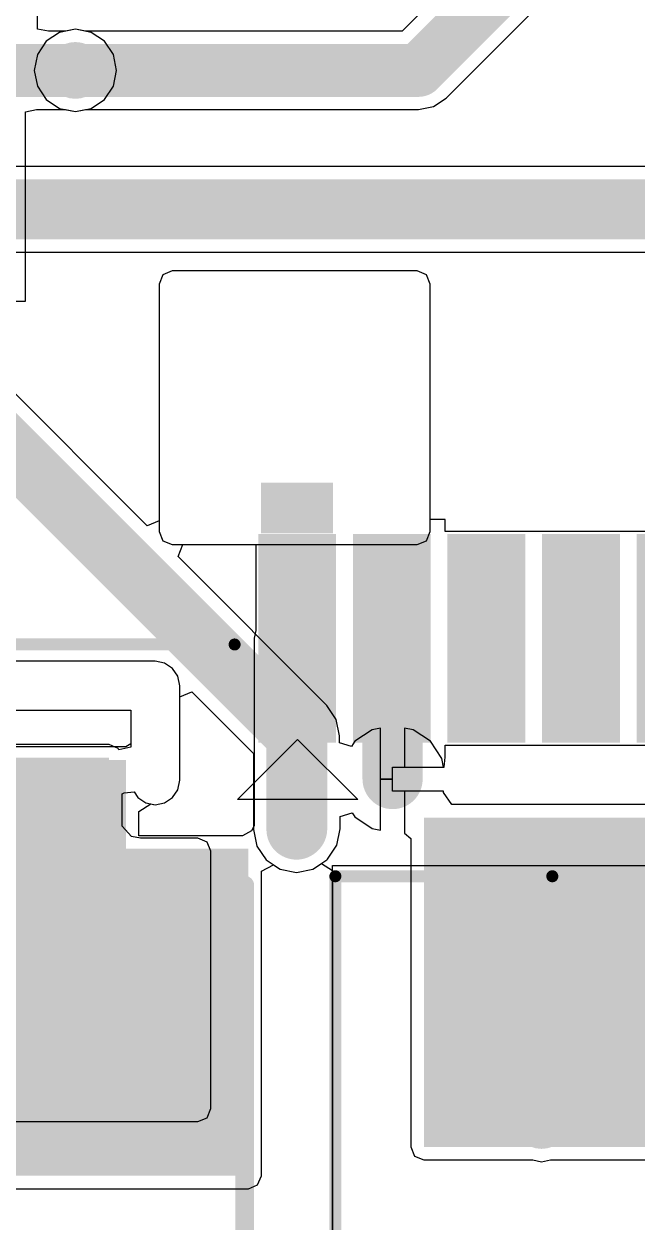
# Model space of a CAD drawing. Header units: millimetres. Extents: x -0.25 to 4.68, y -0.29 to 2.93.
# Drawn here: x 0.2586 to 0.5137, y 0.6578 to 1.1561 of the extents above; entities that cross this region are included whole.
import ezdxf

# ---------------------------------------------------------------- set-up
doc = ezdxf.new("R2010")
doc.units = ezdxf.units.MM
doc.header["$MEASUREMENT"] = 0
for name, color, linetype in [('BottomLayer', 5, 'Continuous'), ('BottomSolder', 6, 'Continuous'), ('TopLayer', 1, 'Continuous'), ('TopOverlay', 2, 'Continuous'), ('TopPaste', 8, 'Continuous'), ('TopSolder', 216, 'Continuous'), ('ViaHoleLayer', 16, 'Continuous')]:
    doc.layers.add(name, color=color, linetype=linetype)

# ---------------------------------------------------------------- blocks, each defined once
blk = doc.blocks.new('25SVPF47M_22')
at = {"layer": 'TopLayer'}
for points in [[(-0.04134, -0.0315), (-0.17913, -0.0315), (-0.17913, 0.0315), (-0.04134, 0.0315)], [(0.17913, -0.0315), (0.04134, -0.0315), (0.04134, 0.0315), (0.17913, 0.0315)]]:
    blk.add_hatch(color=1, dxfattribs=at).paths.add_polyline_path(points)
at = {"layer": 'TopPaste'}
for points in [[(-0.04134, -0.0315), (-0.17913, -0.0315), (-0.17913, 0.0315), (-0.04134, 0.0315)], [(0.17913, -0.0315), (0.04134, -0.0315), (0.04134, 0.0315), (0.17913, 0.0315)]]:
    blk.add_hatch(color=8, dxfattribs=at).paths.add_polyline_path(points)
at = {"layer": 'TopSolder'}
for points in [[(-0.03734, -0.0355), (-0.18313, -0.0355), (-0.18313, 0.0355), (-0.03734, 0.0355)], [(0.18313, -0.0355), (0.03734, -0.0355), (0.03734, 0.0355), (0.18313, 0.0355)]]:
    blk.add_hatch(color=216, dxfattribs=at).paths.add_polyline_path(points)
at = {"layer": 'TopOverlay'}
for points, const_width in [([(-0.09449, 0.13386), (-0.13386, 0.09449)], 0.00787), ([(-0.09449, 0.13386), (0.13386, 0.13386)], 0.00787), ([(0.13386, 0.13386), (0.13386, 0.04626)], 0.00787), ([(-0.13386, 0.09449), (-0.13386, 0.04626)], 0.00787), ([(-0.153, 0.064), (-0.153, 0.043)], 0.005), ([(-0.162, 0.053), (-0.144, 0.053)], 0.005), ([(-0.13386, -0.04626), (-0.13386, -0.09449)], 0.00787), ([(0.13386, -0.04626), (0.13386, -0.13386)], 0.00787), ([(-0.13386, -0.09449), (-0.09449, -0.13386)], 0.00787), ([(-0.09449, -0.13386), (0.13386, -0.13386)], 0.00787)]:
    blk.add_lwpolyline(points, dxfattribs=dict(at, const_width=const_width))
for points, const_width in [([(-0.09646, 0.13386, 1), (-0.09252, 0.13386, 1)], 0.00394), ([(-0.09646, 0.13386, 1), (-0.09252, 0.13386, 1)], 0.00394), ([(0.13189, 0.13386, 1), (0.13583, 0.13386, 1)], 0.00394), ([(0.13189, 0.13386, 1), (0.13583, 0.13386, 1)], 0.00394), ([(-0.13583, 0.09449, 1), (-0.13189, 0.09449, 1)], 0.00394), ([(-0.13583, 0.09449, 1), (-0.13189, 0.09449, 1)], 0.00394), ([(-0.15425, 0.064, 1), (-0.15175, 0.064, 1)], 0.0025), ([(-0.16325, 0.053, 1), (-0.16075, 0.053, 1)], 0.0025), ([(-0.14525, 0.053, 1), (-0.14275, 0.053, 1)], 0.0025), ([(-0.13583, 0.04626, 1), (-0.13189, 0.04626, 1)], 0.00394), ([(0.13189, 0.04626, 1), (0.13583, 0.04626, 1)], 0.00394), ([(-0.15425, 0.043, 1), (-0.15175, 0.043, 1)], 0.0025), ([(-0.13583, -0.04626, 1), (-0.13189, -0.04626, 1)], 0.00394), ([(0.13189, -0.04626, 1), (0.13583, -0.04626, 1)], 0.00394), ([(-0.13583, -0.09449, 1), (-0.13189, -0.09449, 1)], 0.00394), ([(-0.13583, -0.09449, 1), (-0.13189, -0.09449, 1)], 0.00394), ([(-0.09646, -0.13386, 1), (-0.09252, -0.13386, 1)], 0.00394), ([(-0.09646, -0.13386, 1), (-0.09252, -0.13386, 1)], 0.00394), ([(0.13189, -0.13386, 1), (0.13583, -0.13386, 1)], 0.00394), ([(0.13189, -0.13386, 1), (0.13583, -0.13386, 1)], 0.00394)]:
    blk.add_lwpolyline(points, format="xyb", close=True, dxfattribs=dict(at, const_width=const_width))
blk = doc.blocks.new('SIM7000A_23')
at = {"layer": 'TopLayer'}
for points in [[(-0.51181, 0.32717), (-0.43307, 0.32717), (-0.43307, 0.30276), (-0.51181, 0.30276)], [(-0.51181, 0.2878), (-0.43307, 0.2878), (-0.43307, 0.26339), (-0.51181, 0.26339)], [(-0.51181, 0.24843), (-0.43307, 0.24843), (-0.43307, 0.22402), (-0.51181, 0.22402)], [(-0.51181, 0.20906), (-0.43307, 0.20906), (-0.43307, 0.18465), (-0.51181, 0.18465)]]:
    blk.add_hatch(color=1, dxfattribs=at).paths.add_polyline_path(points)
at = {"layer": 'TopOverlay'}
blk.add_hatch(color=2, dxfattribs=at).paths.add_polyline_path([(-0.42874, 0.3), (-0.40774, 0.3), (-0.40774, 0.33), (-0.42874, 0.33)])
at = {"layer": 'TopPaste'}
for points in [[(-0.51181, 0.32717), (-0.43307, 0.32717), (-0.43307, 0.30276), (-0.51181, 0.30276)], [(-0.51181, 0.2878), (-0.43307, 0.2878), (-0.43307, 0.26339), (-0.51181, 0.26339)], [(-0.51181, 0.24843), (-0.43307, 0.24843), (-0.43307, 0.22402), (-0.51181, 0.22402)], [(-0.51181, 0.20906), (-0.43307, 0.20906), (-0.43307, 0.18465), (-0.51181, 0.18465)]]:
    blk.add_hatch(color=8, dxfattribs=at).paths.add_polyline_path(points)
at = {"layer": 'TopSolder'}
for points in [[(-0.51581, 0.33117), (-0.42907, 0.33117), (-0.42907, 0.29876), (-0.51581, 0.29876)], [(-0.51581, 0.2918), (-0.42907, 0.2918), (-0.42907, 0.25939), (-0.51581, 0.25939)], [(-0.51581, 0.25243), (-0.42907, 0.25243), (-0.42907, 0.22002), (-0.51581, 0.22002)], [(-0.51581, 0.21306), (-0.42907, 0.21306), (-0.42907, 0.18065), (-0.51581, 0.18065)], [(-0.51581, 0.17369), (-0.42907, 0.17369), (-0.42907, 0.14128), (-0.51581, 0.14128)]]:
    blk.add_hatch(color=216, dxfattribs=at).paths.add_polyline_path(points)
at = {"layer": 'TopOverlay'}
for p, q in [((-0.53954, 0.33978), (-0.51454, 0.31478)), ((-0.53954, 0.28978), (-0.53954, 0.33978)), ((-0.51454, 0.31478), (-0.53954, 0.28978))]:
    blk.add_line(p, q, dxfattribs=at)
at = {"layer": 'TopOverlay', "const_width": 0.005}
blk.add_lwpolyline([(-0.475, 0.475), (-0.475, 0.341)], dxfattribs=at)
at = {"layer": 'TopOverlay', "const_width": 0.0025}
blk.add_lwpolyline([(-0.47625, 0.341, 1), (-0.47375, 0.341, 1)], format="xyb", close=True, dxfattribs=at)
blk = doc.blocks.new('SMRH74_220MT_117')
at = {"layer": 'TopLayer'}
for points in [[(-0.16535, 0.04921), (-0.08661, 0.04921), (-0.08661, -0.04921), (-0.16535, -0.04921)], [(0.08661, 0.04921), (0.16535, 0.04921), (0.16535, -0.04921), (0.08661, -0.04921)]]:
    blk.add_hatch(color=1, dxfattribs=at).paths.add_polyline_path(points)
at = {"layer": 'TopPaste'}
for points in [[(-0.16535, 0.04921), (-0.08661, 0.04921), (-0.08661, -0.04921), (-0.16535, -0.04921)], [(0.08661, 0.04921), (0.16535, 0.04921), (0.16535, -0.04921), (0.08661, -0.04921)]]:
    blk.add_hatch(color=8, dxfattribs=at).paths.add_polyline_path(points)
at = {"layer": 'TopSolder'}
for points in [[(-0.16935, 0.05321), (-0.08261, 0.05321), (-0.08261, -0.05321), (-0.16935, -0.05321)], [(0.08261, 0.05321), (0.16935, 0.05321), (0.16935, -0.05321), (0.08261, -0.05321)]]:
    blk.add_hatch(color=216, dxfattribs=at).paths.add_polyline_path(points)
at = {"layer": 'TopOverlay', "const_width": 0.005}
for points in [[(-0.14764, 0.14764), (-0.14764, 0.05736)], [(-0.14764, 0.14764), (0.14764, 0.14764)], [(0.14764, 0.14764), (0.14764, 0.05736)], [(-0.14764, -0.05736), (-0.14764, -0.14764)], [(0.14764, -0.05736), (0.14764, -0.14764)], [(-0.14764, -0.14764), (0.14764, -0.14764)]]:
    blk.add_lwpolyline(points, dxfattribs=at)
at = {"layer": 'TopOverlay', "const_width": 0.0025}
for points in [[(-0.14889, 0.14764, 1), (-0.14639, 0.14764, 1)], [(-0.14889, 0.14764, 1), (-0.14639, 0.14764, 1)], [(0.14639, 0.14764, 1), (0.14889, 0.14764, 1)], [(0.14639, 0.14764, 1), (0.14889, 0.14764, 1)], [(-0.14889, 0.05736, 1), (-0.14639, 0.05736, 1)], [(0.14639, 0.05736, 1), (0.14889, 0.05736, 1)], [(-0.14889, -0.05736, 1), (-0.14639, -0.05736, 1)], [(0.14639, -0.05736, 1), (0.14889, -0.05736, 1)], [(-0.14889, -0.14764, 1), (-0.14639, -0.14764, 1)], [(-0.14889, -0.14764, 1), (-0.14639, -0.14764, 1)], [(0.14639, -0.14764, 1), (0.14889, -0.14764, 1)], [(0.14639, -0.14764, 1), (0.14889, -0.14764, 1)]]:
    blk.add_lwpolyline(points, format="xyb", close=True, dxfattribs=at)

msp = doc.modelspace()

# ---------------------------------------------------------------- hatches: boundary and pattern name
at = {"layer": 'BottomLayer'}
h = msp.add_hatch(color=5, dxfattribs=at)
edge = h.paths.add_edge_path()
edge.add_arc((0.28, 1.13677), 0.01181, 0, 360)
h = msp.add_hatch(color=5, dxfattribs=at)
edge = h.paths.add_edge_path()
edge.add_arc((0.412, 0.842), 0.01181, 0, 360)
for points in [[(0.081, 0.70495), (0.294, 0.70495), (0.294, 0.85095), (0.081, 0.85095)], [(0.425, 0.689), (0.81047, 0.689), (0.81047, 0.826), (0.425, 0.826)], [(0.29, 0.70495), (0.331, 0.70495), (0.331, 0.812), (0.29, 0.812)]]:
    msp.add_hatch(color=5, dxfattribs=at).paths.add_polyline_path(points)
h = msp.add_hatch(color=5, dxfattribs=at)
edge = h.paths.add_edge_path()
edge.add_arc((0.27082, 0.82917), 0.01181, 0, 360)
h = msp.add_hatch(color=5, dxfattribs=at)
edge = h.paths.add_edge_path()
edge.add_arc((0.372, 0.821), 0.01181, 0, 360)
h = msp.add_hatch(color=5, dxfattribs=at)
edge = h.paths.add_edge_path()
edge.add_arc((0.441, 0.813), 0.01181, 0, 360)
h = msp.add_hatch(color=5, dxfattribs=at)
edge = h.paths.add_edge_path()
edge.add_arc((0.474, 0.812), 0.01181, 0, 360)
h = msp.add_hatch(color=5, dxfattribs=at)
edge = h.paths.add_edge_path()
edge.add_arc((0.27082, 0.79592), 0.01181, 0, 360)
h = msp.add_hatch(color=5, dxfattribs=at)
edge = h.paths.add_edge_path()
edge.add_arc((0.30335, 0.79592), 0.01181, 0, 360)
h = msp.add_hatch(color=5, dxfattribs=at)
edge = h.paths.add_edge_path()
edge.add_arc((0.441, 0.785), 0.01181, 0, 360)
h = msp.add_hatch(color=5, dxfattribs=at)
edge = h.paths.add_edge_path()
edge.add_arc((0.474, 0.784), 0.01181, 0, 360)
h = msp.add_hatch(color=5, dxfattribs=at)
edge = h.paths.add_edge_path()
edge.add_arc((0.27082, 0.76267), 0.01181, 0, 360)
h = msp.add_hatch(color=5, dxfattribs=at)
edge = h.paths.add_edge_path()
edge.add_arc((0.30335, 0.76267), 0.01181, 0, 360)
h = msp.add_hatch(color=5, dxfattribs=at)
edge = h.paths.add_edge_path()
edge.add_arc((0.441, 0.757), 0.01181, 0, 360)
h = msp.add_hatch(color=5, dxfattribs=at)
edge = h.paths.add_edge_path()
edge.add_arc((0.474, 0.756), 0.01181, 0, 360)
h = msp.add_hatch(color=5, dxfattribs=at)
edge = h.paths.add_edge_path()
edge.add_arc((0.27082, 0.72942), 0.01181, 0, 360)
h = msp.add_hatch(color=5, dxfattribs=at)
edge = h.paths.add_edge_path()
edge.add_arc((0.30335, 0.72942), 0.01181, 0, 360)
h = msp.add_hatch(color=5, dxfattribs=at)
edge = h.paths.add_edge_path()
edge.add_arc((0.441, 0.729), 0.01181, 0, 360)
h = msp.add_hatch(color=5, dxfattribs=at)
edge = h.paths.add_edge_path()
edge.add_arc((0.474, 0.728), 0.01181, 0, 360)
h = msp.add_hatch(color=5, dxfattribs=at)
edge = h.paths.add_edge_path()
edge.add_arc((0.441, 0.701), 0.01181, 0, 360)
h = msp.add_hatch(color=5, dxfattribs=at)
edge = h.paths.add_edge_path()
edge.add_arc((0.474, 0.7), 0.01181, 0, 360)
at = {"layer": 'BottomSolder'}
h = msp.add_hatch(color=6, dxfattribs=at)
edge = h.paths.add_edge_path()
edge.add_arc((0.28, 1.13677), 0.00591, 0, 360)
h = msp.add_hatch(color=6, dxfattribs=at)
edge = h.paths.add_edge_path()
edge.add_arc((0.412, 0.842), 0.00591, 0, 360)
h = msp.add_hatch(color=6, dxfattribs=at)
edge = h.paths.add_edge_path()
edge.add_arc((0.27082, 0.82917), 0.00591, 0, 360)
h = msp.add_hatch(color=6, dxfattribs=at)
edge = h.paths.add_edge_path()
edge.add_arc((0.372, 0.821), 0.00591, 0, 360)
h = msp.add_hatch(color=6, dxfattribs=at)
edge = h.paths.add_edge_path()
edge.add_arc((0.441, 0.813), 0.00591, 0, 360)
h = msp.add_hatch(color=6, dxfattribs=at)
edge = h.paths.add_edge_path()
edge.add_arc((0.474, 0.812), 0.00591, 0, 360)
h = msp.add_hatch(color=6, dxfattribs=at)
edge = h.paths.add_edge_path()
edge.add_arc((0.27082, 0.79592), 0.00591, 0, 360)
h = msp.add_hatch(color=6, dxfattribs=at)
edge = h.paths.add_edge_path()
edge.add_arc((0.30335, 0.79592), 0.00591, 0, 360)
h = msp.add_hatch(color=6, dxfattribs=at)
edge = h.paths.add_edge_path()
edge.add_arc((0.441, 0.785), 0.00591, 0, 360)
h = msp.add_hatch(color=6, dxfattribs=at)
edge = h.paths.add_edge_path()
edge.add_arc((0.474, 0.784), 0.00591, 0, 360)
h = msp.add_hatch(color=6, dxfattribs=at)
edge = h.paths.add_edge_path()
edge.add_arc((0.27082, 0.76267), 0.00591, 0, 360)
h = msp.add_hatch(color=6, dxfattribs=at)
edge = h.paths.add_edge_path()
edge.add_arc((0.30335, 0.76267), 0.00591, 0, 360)
h = msp.add_hatch(color=6, dxfattribs=at)
edge = h.paths.add_edge_path()
edge.add_arc((0.441, 0.757), 0.00591, 0, 360)
h = msp.add_hatch(color=6, dxfattribs=at)
edge = h.paths.add_edge_path()
edge.add_arc((0.474, 0.756), 0.00591, 0, 360)
h = msp.add_hatch(color=6, dxfattribs=at)
edge = h.paths.add_edge_path()
edge.add_arc((0.27082, 0.72942), 0.00591, 0, 360)
h = msp.add_hatch(color=6, dxfattribs=at)
edge = h.paths.add_edge_path()
edge.add_arc((0.30335, 0.72942), 0.00591, 0, 360)
h = msp.add_hatch(color=6, dxfattribs=at)
edge = h.paths.add_edge_path()
edge.add_arc((0.441, 0.729), 0.00591, 0, 360)
h = msp.add_hatch(color=6, dxfattribs=at)
edge = h.paths.add_edge_path()
edge.add_arc((0.474, 0.728), 0.00591, 0, 360)
h = msp.add_hatch(color=6, dxfattribs=at)
edge = h.paths.add_edge_path()
edge.add_arc((0.441, 0.701), 0.00591, 0, 360)
h = msp.add_hatch(color=6, dxfattribs=at)
edge = h.paths.add_edge_path()
edge.add_arc((0.474, 0.7), 0.00591, 0, 360)
at = {"layer": 'TopLayer'}
h = msp.add_hatch(color=1, dxfattribs=at)
edge = h.paths.add_edge_path()
edge.add_arc((0.28, 1.13677), 0.01181, 0, 360)
h = msp.add_hatch(color=1, dxfattribs=at)
edge = h.paths.add_edge_path()
edge.add_arc((0.412, 0.842), 0.01181, 0, 360)
for points in [[(0.078, 0.694), (0.301, 0.694), (0.301, 0.84995), (0.078, 0.84995)], [(0.425, 0.689), (0.798, 0.689), (0.798, 0.826), (0.425, 0.826)], [(0.276, 0.703), (0.352, 0.703), (0.352, 0.813), (0.276, 0.813)], [(0.078, 0.677), (0.352, 0.677), (0.352, 0.79), (0.078, 0.79)]]:
    msp.add_hatch(color=1, dxfattribs=at).paths.add_polyline_path(points)
h = msp.add_hatch(color=1, dxfattribs=at)
edge = h.paths.add_edge_path()
edge.add_arc((0.27082, 0.82917), 0.01181, 0, 360)
h = msp.add_hatch(color=1, dxfattribs=at)
edge = h.paths.add_edge_path()
edge.add_arc((0.372, 0.821), 0.01181, 0, 360)
h = msp.add_hatch(color=1, dxfattribs=at)
edge = h.paths.add_edge_path()
edge.add_arc((0.441, 0.813), 0.01181, 0, 360)
h = msp.add_hatch(color=1, dxfattribs=at)
edge = h.paths.add_edge_path()
edge.add_arc((0.474, 0.812), 0.01181, 0, 360)
h = msp.add_hatch(color=1, dxfattribs=at)
edge = h.paths.add_edge_path()
edge.add_arc((0.27082, 0.79592), 0.01181, 0, 360)
h = msp.add_hatch(color=1, dxfattribs=at)
edge = h.paths.add_edge_path()
edge.add_arc((0.30335, 0.79592), 0.01181, 0, 360)
h = msp.add_hatch(color=1, dxfattribs=at)
edge = h.paths.add_edge_path()
edge.add_arc((0.441, 0.785), 0.01181, 0, 360)
h = msp.add_hatch(color=1, dxfattribs=at)
edge = h.paths.add_edge_path()
edge.add_arc((0.474, 0.784), 0.01181, 0, 360)
h = msp.add_hatch(color=1, dxfattribs=at)
edge = h.paths.add_edge_path()
edge.add_arc((0.27082, 0.76267), 0.01181, 0, 360)
h = msp.add_hatch(color=1, dxfattribs=at)
edge = h.paths.add_edge_path()
edge.add_arc((0.30335, 0.76267), 0.01181, 0, 360)
h = msp.add_hatch(color=1, dxfattribs=at)
edge = h.paths.add_edge_path()
edge.add_arc((0.441, 0.757), 0.01181, 0, 360)
h = msp.add_hatch(color=1, dxfattribs=at)
edge = h.paths.add_edge_path()
edge.add_arc((0.474, 0.756), 0.01181, 0, 360)
h = msp.add_hatch(color=1, dxfattribs=at)
edge = h.paths.add_edge_path()
edge.add_arc((0.27082, 0.72942), 0.01181, 0, 360)
h = msp.add_hatch(color=1, dxfattribs=at)
edge = h.paths.add_edge_path()
edge.add_arc((0.30335, 0.72942), 0.01181, 0, 360)
h = msp.add_hatch(color=1, dxfattribs=at)
edge = h.paths.add_edge_path()
edge.add_arc((0.441, 0.729), 0.01181, 0, 360)
h = msp.add_hatch(color=1, dxfattribs=at)
edge = h.paths.add_edge_path()
edge.add_arc((0.474, 0.728), 0.01181, 0, 360)
h = msp.add_hatch(color=1, dxfattribs=at)
edge = h.paths.add_edge_path()
edge.add_arc((0.441, 0.701), 0.01181, 0, 360)
h = msp.add_hatch(color=1, dxfattribs=at)
edge = h.paths.add_edge_path()
edge.add_arc((0.474, 0.7), 0.01181, 0, 360)
at = {"layer": 'TopSolder'}
h = msp.add_hatch(color=216, dxfattribs=at)
edge = h.paths.add_edge_path()
edge.add_arc((0.28, 1.13677), 0.00591, 0, 360)
h = msp.add_hatch(color=216, dxfattribs=at)
edge = h.paths.add_edge_path()
edge.add_arc((0.412, 0.842), 0.00591, 0, 360)
h = msp.add_hatch(color=216, dxfattribs=at)
edge = h.paths.add_edge_path()
edge.add_arc((0.27082, 0.82917), 0.00591, 0, 360)
h = msp.add_hatch(color=216, dxfattribs=at)
edge = h.paths.add_edge_path()
edge.add_arc((0.372, 0.821), 0.00591, 0, 360)
h = msp.add_hatch(color=216, dxfattribs=at)
edge = h.paths.add_edge_path()
edge.add_arc((0.441, 0.813), 0.00591, 0, 360)
h = msp.add_hatch(color=216, dxfattribs=at)
edge = h.paths.add_edge_path()
edge.add_arc((0.474, 0.812), 0.00591, 0, 360)
h = msp.add_hatch(color=216, dxfattribs=at)
edge = h.paths.add_edge_path()
edge.add_arc((0.27082, 0.79592), 0.00591, 0, 360)
h = msp.add_hatch(color=216, dxfattribs=at)
edge = h.paths.add_edge_path()
edge.add_arc((0.30335, 0.79592), 0.00591, 0, 360)
h = msp.add_hatch(color=216, dxfattribs=at)
edge = h.paths.add_edge_path()
edge.add_arc((0.441, 0.785), 0.00591, 0, 360)
h = msp.add_hatch(color=216, dxfattribs=at)
edge = h.paths.add_edge_path()
edge.add_arc((0.474, 0.784), 0.00591, 0, 360)
h = msp.add_hatch(color=216, dxfattribs=at)
edge = h.paths.add_edge_path()
edge.add_arc((0.27082, 0.76267), 0.00591, 0, 360)
h = msp.add_hatch(color=216, dxfattribs=at)
edge = h.paths.add_edge_path()
edge.add_arc((0.30335, 0.76267), 0.00591, 0, 360)
h = msp.add_hatch(color=216, dxfattribs=at)
edge = h.paths.add_edge_path()
edge.add_arc((0.441, 0.757), 0.00591, 0, 360)
h = msp.add_hatch(color=216, dxfattribs=at)
edge = h.paths.add_edge_path()
edge.add_arc((0.474, 0.756), 0.00591, 0, 360)
h = msp.add_hatch(color=216, dxfattribs=at)
edge = h.paths.add_edge_path()
edge.add_arc((0.27082, 0.72942), 0.00591, 0, 360)
h = msp.add_hatch(color=216, dxfattribs=at)
edge = h.paths.add_edge_path()
edge.add_arc((0.30335, 0.72942), 0.00591, 0, 360)
h = msp.add_hatch(color=216, dxfattribs=at)
edge = h.paths.add_edge_path()
edge.add_arc((0.441, 0.729), 0.00591, 0, 360)
h = msp.add_hatch(color=216, dxfattribs=at)
edge = h.paths.add_edge_path()
edge.add_arc((0.474, 0.728), 0.00591, 0, 360)
h = msp.add_hatch(color=216, dxfattribs=at)
edge = h.paths.add_edge_path()
edge.add_arc((0.441, 0.701), 0.00591, 0, 360)
h = msp.add_hatch(color=216, dxfattribs=at)
edge = h.paths.add_edge_path()
edge.add_arc((0.474, 0.7), 0.00591, 0, 360)
at = {"layer": 'ViaHoleLayer'}
h = msp.add_hatch(color=16, dxfattribs=at)
edge = h.paths.add_edge_path()
edge.add_arc((0.28, 1.13677), 0.00591, 0, 360)
h = msp.add_hatch(color=16, dxfattribs=at)
edge = h.paths.add_edge_path()
edge.add_arc((0.412, 0.842), 0.00591, 0, 360)
h = msp.add_hatch(color=16, dxfattribs=at)
edge = h.paths.add_edge_path()
edge.add_arc((0.27082, 0.82917), 0.00591, 0, 360)
h = msp.add_hatch(color=16, dxfattribs=at)
edge = h.paths.add_edge_path()
edge.add_arc((0.372, 0.821), 0.00591, 0, 360)
h = msp.add_hatch(color=16, dxfattribs=at)
edge = h.paths.add_edge_path()
edge.add_arc((0.441, 0.813), 0.00591, 0, 360)
h = msp.add_hatch(color=16, dxfattribs=at)
edge = h.paths.add_edge_path()
edge.add_arc((0.474, 0.812), 0.00591, 0, 360)
h = msp.add_hatch(color=16, dxfattribs=at)
edge = h.paths.add_edge_path()
edge.add_arc((0.27082, 0.79592), 0.00591, 0, 360)
h = msp.add_hatch(color=16, dxfattribs=at)
edge = h.paths.add_edge_path()
edge.add_arc((0.30335, 0.79592), 0.00591, 0, 360)
h = msp.add_hatch(color=16, dxfattribs=at)
edge = h.paths.add_edge_path()
edge.add_arc((0.441, 0.785), 0.00591, 0, 360)
h = msp.add_hatch(color=16, dxfattribs=at)
edge = h.paths.add_edge_path()
edge.add_arc((0.474, 0.784), 0.00591, 0, 360)
h = msp.add_hatch(color=16, dxfattribs=at)
edge = h.paths.add_edge_path()
edge.add_arc((0.27082, 0.76267), 0.00591, 0, 360)
h = msp.add_hatch(color=16, dxfattribs=at)
edge = h.paths.add_edge_path()
edge.add_arc((0.30335, 0.76267), 0.00591, 0, 360)
h = msp.add_hatch(color=16, dxfattribs=at)
edge = h.paths.add_edge_path()
edge.add_arc((0.441, 0.757), 0.00591, 0, 360)
h = msp.add_hatch(color=16, dxfattribs=at)
edge = h.paths.add_edge_path()
edge.add_arc((0.474, 0.756), 0.00591, 0, 360)
h = msp.add_hatch(color=16, dxfattribs=at)
edge = h.paths.add_edge_path()
edge.add_arc((0.27082, 0.72942), 0.00591, 0, 360)
h = msp.add_hatch(color=16, dxfattribs=at)
edge = h.paths.add_edge_path()
edge.add_arc((0.30335, 0.72942), 0.00591, 0, 360)
h = msp.add_hatch(color=16, dxfattribs=at)
edge = h.paths.add_edge_path()
edge.add_arc((0.441, 0.729), 0.00591, 0, 360)
h = msp.add_hatch(color=16, dxfattribs=at)
edge = h.paths.add_edge_path()
edge.add_arc((0.474, 0.728), 0.00591, 0, 360)
h = msp.add_hatch(color=16, dxfattribs=at)
edge = h.paths.add_edge_path()
edge.add_arc((0.441, 0.701), 0.00591, 0, 360)
h = msp.add_hatch(color=16, dxfattribs=at)
edge = h.paths.add_edge_path()
edge.add_arc((0.474, 0.7), 0.00591, 0, 360)

# ---------------------------------------------------------------- linework, layer by layer
at = {"layer": 'BottomLayer'}
for p, q in [((0.47451, 1.21158), (0.41601, 1.15308)), ((0.4343, 1.12523), (0.50236, 1.19329)), ((0.27344, 1.1526), (0.26788, 1.14889)), ((0.28, 1.15391), (0.27344, 1.1526)), ((0.28416, 1.15308), (0.28, 1.15391)), ((0.41601, 1.15308), (0.28416, 1.15308)), ((0.26788, 1.14889), (0.26417, 1.14333)), ((0.26417, 1.14333), (0.26286, 1.13677)), ((0.26286, 1.13677), (0.26417, 1.13021)), ((0.26417, 1.13021), (0.26788, 1.12465)), ((0.26788, 1.12465), (0.27344, 1.12093)), ((0.42277, 1.12045), (0.42901, 1.1217)), ((0.42901, 1.1217), (0.4343, 1.12523)), ((0.27344, 1.12093), (0.28, 1.11963)), ((0.28, 1.11963), (0.28416, 1.12045)), ((0.28416, 1.12045), (0.42277, 1.12045)), ((0.54292, 1.09684), (0.075, 1.09684)), ((0.08239, 1.06116), (0.72361, 1.06116)), ((0.31644, 1.05176), (0.31485, 1.04793)), ((0.32026, 1.05335), (0.31644, 1.05176)), ((0.42226, 1.05335), (0.32026, 1.05335)), ((0.42609, 1.05176), (0.42226, 1.05335)), ((0.42768, 1.04793), (0.42609, 1.05176)), ((0.31485, 1.04793), (0.31485, 0.94945)), ((0.42768, 0.94493), (0.42768, 1.04793)), ((0.30985, 0.94738), (0.22062, 1.03662)), ((0.31485, 0.94945), (0.30985, 0.94738)), ((0.42609, 0.94111), (0.42768, 0.94493)), ((0.32271, 0.93452), (0.32478, 0.93952)), ((0.32478, 0.93952), (0.42226, 0.93952)), ((0.42226, 0.93952), (0.42609, 0.94111)), ((0.38462, 0.87262), (0.32271, 0.93452)), ((0.32344, 0.87625), (0.32844, 0.87832)), ((0.32844, 0.87832), (0.35416, 0.85261)), ((0.32344, 0.84149), (0.32344, 0.87625)), ((0.38848, 0.86683), (0.38462, 0.87262)), ((0.38462, 0.87262), (0.38462, 0.87262)), ((0.19514, 0.87067), (0.30305, 0.87067)), ((0.30305, 0.87067), (0.30305, 0.85523)), ((0.38984, 0.86), (0.38848, 0.86683)), ((0.40349, 0.86255), (0.39628, 0.85772)), ((0.407, 0.86324), (0.40349, 0.86255)), ((0.407, 0.842), (0.407, 0.86324)), ((0.42051, 0.86255), (0.417, 0.86324)), ((0.417, 0.86324), (0.417, 0.847)), ((0.42772, 0.85772), (0.42051, 0.86255)), ((0.38984, 0.8571), (0.38984, 0.86)), ((0.39628, 0.85772), (0.39484, 0.85558)), ((0.43255, 0.85051), (0.42772, 0.85772)), ((0.294, 0.85636), (0.081, 0.85636)), ((0.29783, 0.85478), (0.294, 0.85636)), ((0.29805, 0.85423), (0.29783, 0.85478)), ((0.30305, 0.85523), (0.29805, 0.85423)), ((0.35416, 0.85261), (0.35416, 0.821)), ((0.39484, 0.85558), (0.38984, 0.8571)), ((0.43324, 0.847), (0.43255, 0.85051)), ((0.417, 0.847), (0.43324, 0.847)), ((0.32046, 0.83428), (0.32267, 0.83759)), ((0.32267, 0.83759), (0.32344, 0.84149)), ((0.412, 0.842), (0.407, 0.842)), ((0.412, 0.837), (0.412, 0.842)), ((0.29941, 0.83588), (0.30027, 0.83622)), ((0.29941, 0.82247), (0.29941, 0.83588)), ((0.30027, 0.83622), (0.30441, 0.83672)), ((0.30441, 0.83672), (0.30604, 0.83428)), ((0.30604, 0.83428), (0.30935, 0.83207)), ((0.31715, 0.83207), (0.32046, 0.83428)), ((0.43324, 0.837), (0.412, 0.837)), ((0.43313, 0.83641), (0.43324, 0.837)), ((0.43671, 0.83141), (0.43313, 0.83641)), ((0.30935, 0.83207), (0.31325, 0.8313)), ((0.31325, 0.8313), (0.31715, 0.83207)), ((0.80784, 0.83141), (0.43671, 0.83141)), ((0.30335, 0.81816), (0.29941, 0.82247)), ((0.30711, 0.81741), (0.30335, 0.81816)), ((0.331, 0.81741), (0.30711, 0.81741)), ((0.33483, 0.81583), (0.331, 0.81741)), ((0.35416, 0.821), (0.35552, 0.81417)), ((0.33641, 0.812), (0.33483, 0.81583)), ((0.35552, 0.81417), (0.35938, 0.80838)), ((0.33641, 0.70495), (0.33641, 0.812)), ((0.35938, 0.80838), (0.36517, 0.80452)), ((0.36517, 0.80452), (0.372, 0.80316)), ((0.372, 0.80316), (0.37883, 0.80452)), ((0.37883, 0.80452), (0.38236, 0.80688)), ((0.38236, 0.80688), (0.387, 0.80396)), ((0.387, 0.502), (0.387, 0.806)), ((0.387, 0.806), (0.687, 0.806)), ((0.387, 0.80396), (0.387, 0.65241)), ((0.33483, 0.70112), (0.33641, 0.70495)), ((0.081, 0.69954), (0.331, 0.69954)), ((0.331, 0.69954), (0.33483, 0.70112))]:
    msp.add_line(p, q, dxfattribs=at)
for points, const_width in [([(0.42277, 1.13677), (0.49082, 1.20482)], 0.022), ([(0.28, 1.13677), (0.42277, 1.13677)], 0.022), ([(0.075, 1.079), (0.731, 1.079)], 0.025), ([(0.208, 1.024), (0.372, 0.86)], 0.025), ([(0.372, 0.821), (0.372, 0.86)], 0.025)]:
    msp.add_lwpolyline(points, dxfattribs=dict(at, const_width=const_width))
for points, const_width in [([(0.2745, 1.13677, 1), (0.2855, 1.13677, 1)], 0.011), ([(0.41727, 1.13677, 1), (0.42827, 1.13677, 1)], 0.011), ([(0.41727, 1.13677, 1), (0.42827, 1.13677, 1)], 0.011), ([(0.36575, 0.86, 1), (0.37825, 0.86, 1)], 0.0125), ([(0.36575, 0.86, 1), (0.37825, 0.86, 1)], 0.0125), ([(0.36575, 0.821, 1), (0.37825, 0.821, 1)], 0.0125)]:
    msp.add_lwpolyline(points, format="xyb", close=True, dxfattribs=dict(at, const_width=const_width))
at = {"layer": 'TopLayer'}
for p, q in [((0.26419, 1.15393), (0.26419, 1.17114)), ((0.26884, 1.15308), (0.26419, 1.15393)), ((0.27585, 1.15308), (0.26884, 1.15308)), ((0.28, 1.15391), (0.27585, 1.15308)), ((0.28656, 1.1526), (0.28, 1.15391)), ((0.29212, 1.14889), (0.28656, 1.1526)), ((0.29584, 1.14333), (0.29212, 1.14889)), ((0.29714, 1.13677), (0.29584, 1.14333)), ((0.29584, 1.13021), (0.29714, 1.13677)), ((0.29212, 1.12465), (0.29584, 1.13021)), ((0.28656, 1.12093), (0.29212, 1.12465)), ((0.25919, 1.11956), (0.26384, 1.12045)), ((0.25919, 1.1146), (0.25919, 1.11956)), ((0.26384, 1.12045), (0.27585, 1.12045)), ((0.27585, 1.12045), (0.28, 1.11963)), ((0.28, 1.11963), (0.28656, 1.12093)), ((0.25919, 1.11456), (0.25919, 1.1146)), ((0.25919, 1.08023), (0.25919, 1.11456)), ((0.25919, 1.08019), (0.25919, 1.08023)), ((0.25919, 1.07523), (0.25919, 1.08019)), ((0.25919, 1.07519), (0.25919, 1.07523)), ((0.25919, 1.04082), (0.25919, 1.07519)), ((0.31644, 1.05176), (0.31485, 1.04793)), ((0.32026, 1.05335), (0.31644, 1.05176)), ((0.42226, 1.05335), (0.32026, 1.05335)), ((0.42609, 1.05176), (0.42226, 1.05335)), ((0.42768, 1.04793), (0.42609, 1.05176)), ((0.31485, 1.04793), (0.31485, 0.94493)), ((0.42768, 0.94992), (0.42768, 1.04793)), ((0.17045, 1.04082), (0.25919, 1.04082)), ((0.43388, 0.94992), (0.42768, 0.94992)), ((0.43388, 0.94492), (0.43388, 0.94992)), ((0.31485, 0.94493), (0.31644, 0.94111)), ((0.46821, 0.94492), (0.43388, 0.94492)), ((0.46825, 0.94492), (0.46821, 0.94492)), ((0.47321, 0.94492), (0.46825, 0.94492)), ((0.47325, 0.94492), (0.47321, 0.94492)), ((0.50758, 0.94492), (0.47325, 0.94492)), ((0.50762, 0.94492), (0.50758, 0.94492)), ((0.51258, 0.94492), (0.50762, 0.94492)), ((0.51262, 0.94492), (0.51258, 0.94492)), ((0.54695, 0.94492), (0.51262, 0.94492)), ((0.31644, 0.94111), (0.32026, 0.93952)), ((0.32026, 0.93952), (0.3551, 0.93952)), ((0.3551, 0.93952), (0.3551, 0.90375)), ((0.3551, 0.90375), (0.35446, 0.90055)), ((0.35446, 0.90055), (0.35446, 0.82252)), ((0.31325, 0.89106), (0.20533, 0.89106)), ((0.31715, 0.89028), (0.31325, 0.89106)), ((0.32046, 0.88807), (0.31715, 0.89028)), ((0.32267, 0.88476), (0.32046, 0.88807)), ((0.32344, 0.88086), (0.32267, 0.88476)), ((0.32344, 0.84149), (0.32344, 0.88086)), ((0.19514, 0.87067), (0.30305, 0.87067)), ((0.30305, 0.87067), (0.30305, 0.85673)), ((0.301, 0.85536), (0.15931, 0.85536)), ((0.30305, 0.85673), (0.301, 0.85536)), ((0.43388, 0.85118), (0.43388, 0.85618)), ((0.43388, 0.85618), (0.46821, 0.85618)), ((0.46821, 0.85618), (0.46825, 0.85618)), ((0.46825, 0.85618), (0.47321, 0.85618)), ((0.47321, 0.85618), (0.47325, 0.85618)), ((0.47325, 0.85618), (0.50758, 0.85618)), ((0.50758, 0.85618), (0.50762, 0.85618)), ((0.50762, 0.85618), (0.51258, 0.85618)), ((0.51258, 0.85618), (0.51262, 0.85618)), ((0.51262, 0.85618), (0.54695, 0.85618)), ((0.43348, 0.847), (0.43388, 0.85118)), ((0.43388, 0.85118), (0.43388, 0.85118)), ((0.43388, 0.85118), (0.43388, 0.85118)), ((0.412, 0.842), (0.412, 0.847)), ((0.412, 0.847), (0.43348, 0.847)), ((0.32046, 0.83428), (0.32267, 0.83759)), ((0.32267, 0.83759), (0.32344, 0.84149)), ((0.407, 0.82076), (0.407, 0.842)), ((0.407, 0.842), (0.412, 0.842)), ((0.31715, 0.83207), (0.32046, 0.83428)), ((0.43324, 0.837), (0.417, 0.837)), ((0.417, 0.837), (0.417, 0.81945)), ((0.43313, 0.83641), (0.43324, 0.837)), ((0.43671, 0.83141), (0.43313, 0.83641)), ((0.30641, 0.82848), (0.31141, 0.83166)), ((0.30641, 0.81841), (0.30641, 0.82848)), ((0.31141, 0.83166), (0.31325, 0.8313)), ((0.31325, 0.8313), (0.31715, 0.83207)), ((0.39015, 0.82645), (0.39515, 0.82797)), ((0.39515, 0.82797), (0.39628, 0.82628)), ((0.798, 0.83141), (0.43671, 0.83141)), ((0.35446, 0.82252), (0.35324, 0.82048)), ((0.39015, 0.8213), (0.39015, 0.82645)), ((0.39628, 0.82628), (0.40349, 0.82145)), ((0.34957, 0.81841), (0.30641, 0.81841)), ((0.35324, 0.82048), (0.34957, 0.81841)), ((0.38879, 0.81447), (0.39015, 0.8213)), ((0.40349, 0.82145), (0.407, 0.82076)), ((0.417, 0.81945), (0.41959, 0.81733)), ((0.41959, 0.81733), (0.41959, 0.689)), ((0.38492, 0.80869), (0.38879, 0.81447)), ((0.37883, 0.80452), (0.38462, 0.80838)), ((0.38462, 0.80838), (0.38492, 0.80869)), ((0.38492, 0.80869), (0.38492, 0.80869)), ((0.35741, 0.80369), (0.36241, 0.80636)), ((0.35741, 0.79), (0.35741, 0.80369)), ((0.36241, 0.80636), (0.36517, 0.80452)), ((0.36517, 0.80452), (0.372, 0.80316)), ((0.372, 0.80316), (0.37883, 0.80452)), ((0.35741, 0.677), (0.35741, 0.79)), ((0.41959, 0.689), (0.42117, 0.68517)), ((0.42117, 0.68517), (0.425, 0.68359)), ((0.425, 0.68359), (0.47034, 0.68359)), ((0.47034, 0.68359), (0.474, 0.68286)), ((0.474, 0.68286), (0.47766, 0.68359)), ((0.47766, 0.68359), (0.59398, 0.68359)), ((0.352, 0.67159), (0.35583, 0.67317)), ((0.35583, 0.67317), (0.35741, 0.677)), ((0.078, 0.67159), (0.352, 0.67159))]:
    msp.add_line(p, q, dxfattribs=at)
for points, const_width in [([(0.21482, 1.13677), (0.28, 1.13677)], 0.022), ([(0.3723, 0.8213), (0.3723, 0.90055)], 0.025), ([(0.41167, 0.90055), (0.41197, 0.90025)], 0.025), ([(0.41197, 0.84203), (0.41197, 0.90025)], 0.025), ([(0.41197, 0.84203), (0.412, 0.842)], 0.025), ([(0.372, 0.821), (0.3723, 0.8213)], 0.025)]:
    msp.add_lwpolyline(points, dxfattribs=dict(at, const_width=const_width))
for points, const_width in [([(0.2745, 1.13677, 1), (0.2855, 1.13677, 1)], 0.011), ([(0.36605, 0.90055, 1), (0.37855, 0.90055, 1)], 0.0125), ([(0.40542, 0.90055, 1), (0.41792, 0.90055, 1)], 0.0125), ([(0.40572, 0.90025, 1), (0.41822, 0.90025, 1)], 0.0125), ([(0.40572, 0.90025, 1), (0.41822, 0.90025, 1)], 0.0125), ([(0.40572, 0.84203, 1), (0.41822, 0.84203, 1)], 0.0125), ([(0.40572, 0.84203, 1), (0.41822, 0.84203, 1)], 0.0125), ([(0.40575, 0.842, 1), (0.41825, 0.842, 1)], 0.0125), ([(0.36575, 0.821, 1), (0.37825, 0.821, 1)], 0.0125), ([(0.36605, 0.8213, 1), (0.37855, 0.8213, 1)], 0.0125), ([(0.36605, 0.8213, 1), (0.37855, 0.8213, 1)], 0.0125)]:
    msp.add_lwpolyline(points, format="xyb", close=True, dxfattribs=dict(at, const_width=const_width))

# ---------------------------------------------------------------- block references
at = {"rotation": 90}
for name, p in [('SIM7000A_23', (0.68726, 1.37299)), ('25SVPF47M_22', (0.21659, 0.66395)), ('SMRH74_220MT_117', (0.53582, 0.65395))]:
    msp.add_blockref(name, p, dxfattribs=at)

doc.saveas('drawing.dxf')
